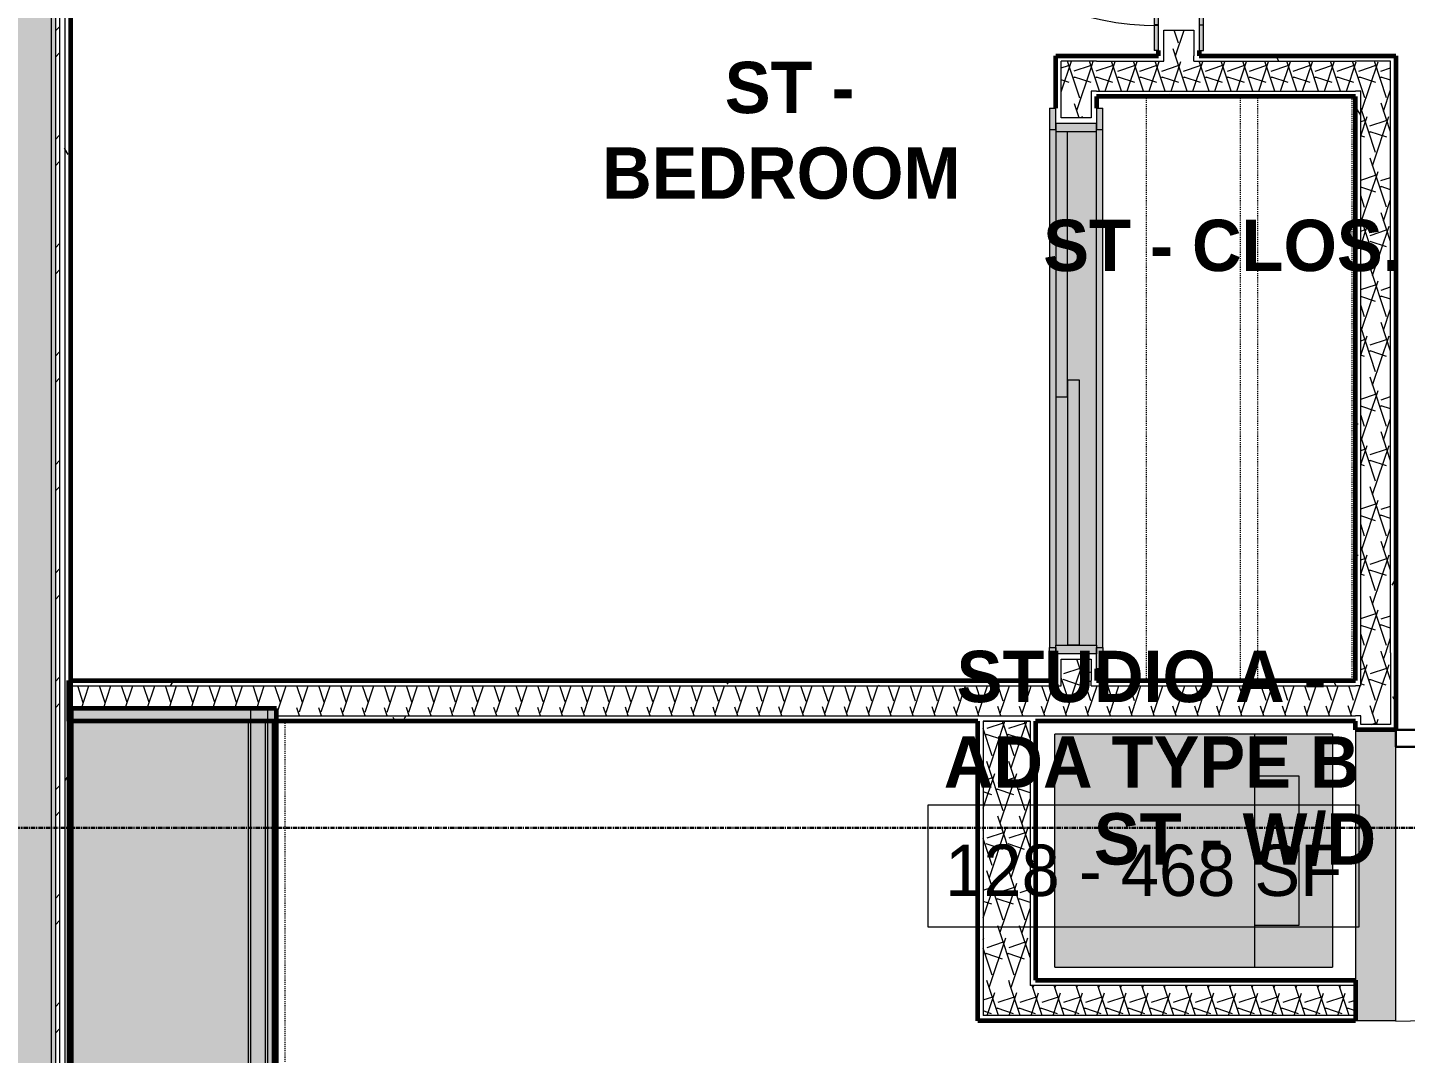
# Model space of a CAD drawing. Header units: inches. Extents: x -4110 to -1807, y 9775 to 11251.
# Drawn here: x -3339.3 to -3178.2, y 10140.8 to 10260.7 of the extents above; entities that cross this region are included whole.
import ezdxf

# ---------------------------------------------------------------- set-up
doc = ezdxf.new("R2010")
doc.units = ezdxf.units.IN
doc.header["$MEASUREMENT"] = 0
doc.linetypes.add('Dash', pattern=[0.25, 0.125, -0.125])
doc.linetypes.add('Grid Line 1_2_', pattern=[0.8749999999999999, 0.4999999999999999, -0.125, 0.125, -0.125])
for name, color, linetype, lineweight in [('0-1', 7, 'Continuous', 5), ('0-2', 7, 'Continuous', 9), ('A-AREA-IDEN', 2, 'Continuous', 9), ('A-DOOR', 31, 'Continuous', 18), ('A-DOOR-3', 7, 'Continuous', 9), ('A-DOOR-4', 50, 'Continuous', 30), ('A-DOOR-FRAM-1', 31, 'Continuous', 18), ('A-DOOR-FRAM-2', 7, 'Continuous', 9), ('A-WALL', 113, 'Continuous', 18), ('A-WALL-1', 8, 'Continuous', 5), ('A-WALL-5', 250, 'Continuous', 60), ('A-WALL-6', 10, 'Continuous', 18), ('A-WALL-PATT-1', 7, 'Continuous', 9), ('A-WALL-PATT-2', 253, 'Continuous', 9), ('A-WALL-PATT-4', 111, 'Continuous', 9), ('I-WALL-4', 2, 'Continuous', 5), ('I-WALL-5', 2, 'Continuous', 60), ('P-SANR-FIXT-1', 135, 'Continuous', 9), ('P-SANR-FIXT-2', 7, 'Continuous', 9), ('Q-CASE-1', 7, 'Continuous', 9), ('Q-CASE-6', 253, 'Continuous', 9), ('Q-CASE-7', 250, 'Continuous', 60), ('Q-CASE-HDLN-1', 7, 'Dash', 9), ('S-GRID-1', 1, 'Grid Line 1_2_', 30)]:
    doc.layers.add(name, color=color, linetype=linetype, lineweight=lineweight)
doc.styles.add('Century Gothic', font='ufonts.com_century-gothic.ttf', dxfattribs={"height": 5.999999999999996})
doc.styles.add('Century Gothic_B', font='GOTHICB.TTF', dxfattribs={"height": 5.999999999999996})
pattern_1 = [(0, (0, 0), (20.48, 5.12), [0.845, -14.515, 0.845, -14.515, -81.92]), (0, (0, 0), (20.48, 5.12), [-30.72, 0.845, -29.875, 0.845, -14.515, -35.84]), (0, (0, 0), (20.48, 5.12), [-76.8, 0.845, -9.395, 0.845, -24.755]), (120, (7.68, 2.56), (-14.67405006737632, 15.1762002695053), [0.8449999999999999, -14.515, 0.8449999999999999, -14.515, -81.91999999999999]), (120, (7.68, 2.56), (-14.67405006737632, 15.1762002695053), [-30.72, 0.8449999999999999, -29.875, 0.8449999999999999, -14.515, -35.84]), (120, (7.68, 2.56), (-14.67405006737632, 15.1762002695053), [-76.79999999999998, 0.8449999999999999, -9.394999999999998, 0.8449999999999999, -24.755]), (240, (10.24, 12.8), (-5.805949932623669, -20.2962002695053), [0.845, -14.515, 0.845, -14.515, -81.92]), (240, (10.24, 12.8), (-5.805949932623669, -20.2962002695053), [-30.72, 0.845, -29.875, 0.845, -14.515, -35.84]), (240, (10.24, 12.8), (-5.805949932623669, -20.2962002695053), [-76.8, 0.845, -9.395, 0.845, -24.755])]
pattern_2 = [(161.57, (0.32, 0.32), (-2.560496184573631, -0.0005373861552858683), [0, -18.214, 2.022, 0]), (18.43, (-0.32, 0.32), (-2.560496184573631, 0.0005373861552860904), [0, -18.214, 2.022, 0]), (108.43, (0.32, 0.32), (1.279220909290681, -6.400876726295667), [6.069999999999999, -14.166]), (71.57, (-0.32, 0.32), (1.279220909290681, 6.400876726295667), [6.07, -14.166])]

# ---------------------------------------------------------------- blocks, each defined once
blk = doc.blocks.new('OD_CW_Base Cabinet - OD_CW_Base Cabinet-3857759-ENLARGED RCP - 1ST FLOOR PLAN - WEST')
at = {"layer": 'Q-CASE-6'}
for points in [[(0.7377049180385596, 24.00000000000341), (0.737704918043505, 2.999999999963165), (163.562704918723, 3.000000000002046), (163.562704918718, 24.00000000004229), (68.13177610582464, 24.00000000001944)], [(0.737704918043505, 0.9999999999646433), (163.5627049187184, 1.000000000003524), (163.5627049187179, 3.000000000002046), (0.7377049180429934, 2.999999999963165)], [(0.7377049180441871, -3.529976311256177e-11), (163.5627049187182, 3.581135388230905e-12), (163.5627049187179, 1.000000000003524), (0.7377049180438461, 0.9999999999646433)]]:
    blk.add_hatch(color=256, dxfattribs=at).paths.add_polyline_path(points, flags=0)
at = {"layer": 'Q-CASE-1'}
for p, q in [((0.7377049180327276, 24.00000000000016), (0.7377049180327573, 2.999999999998593)), ((0.7377049180327276, 24.00000000000016), (163.5627049187069, 24.00000000000039)), ((163.5627049187069, 2.999999999998822), (163.5627049187069, 24.00000000000039)), ((0.7377049180327575, 2.999999999998592), (0.7377049180327603, 1.000000000000143)), ((0.7377049180327573, 2.999999999998592), (163.5627049187069, 2.999999999998822)), ((163.5627049187069, 1.000000000000372), (163.5627049187069, 2.999999999998822)), ((0.7377049180333344, 1.000000000000142), (0.7377049180333358, 1.41886502547095e-13)), ((0.7377049180333344, 1.000000000000142), (163.562704918707, 1.000000000000372)), ((0.7377049180327603, 1.000000000000142), (163.5627049187069, 1.000000000000372)), ((0.7377049180333358, 1.41961309018274e-13), (163.562704918707, 3.719381754466813e-13)), ((163.562704918707, 3.719381754466813e-13), (163.562704918707, 1.000000000000372))]:
    blk.add_line(p, q, dxfattribs=at)
at = {"layer": 'Q-CASE-7'}
for p, q in [((163.562704918707, 24.00000000000016), (0.7377049180327829, 24.00000000000016)), ((0.7377049180327883, 24.00000000000016), (0.7377049180327883, 1.225686219186173e-13)), ((163.562704918707, 1.212363542890671e-13), (163.562704918707, 24.00000000000016)), ((0.7377049180327883, 1.212363542890671e-13), (163.562704918707, 1.212363542890671e-13))]:
    blk.add_line(p, q, dxfattribs=at)
blk = doc.blocks.new('OD_CW_Countertop - OD_CW_Countertop-3858596-ENLARGED RCP - 1ST FLOOR PLAN - WEST')
at = {"layer": 'Q-CASE-HDLN-1'}
for p, q in [((0.7377049180327883, 5.18450615771826e-09), (0.7377049180327883, -0.9999999999998791)), ((0.7377049180327883, -0.9999999999998778), (162.0627049182336, -0.9999999999998778))]:
    blk.add_line(p, q, dxfattribs=at)
blk = doc.blocks.new('SLIDING - FLUSH - SLIDING - FLUSH - 5-0 x 6-8-3203586-ENLARGED RCP - 1ST FLOOR PLAN - WEST')
at = {"layer": 'A-DOOR'}
for points in [[(-30.99999999999568, 3.250000000026034), (-32.7499999999963, 3.250000000026204), (-32.7499999999963, 2.499999999985789), (-30.24999999999636, 2.499999999992269), (-30.24999999999636, 3.249999999983913)], [(-18.23104765144353, 3.250000000030638), (-30.24999999999576, 3.250000000031661), (-30.24999999999576, 2.499999999992269), (30.25000000000446, 2.499999999986812), (30.25000000000446, 3.250000000026204), (-11.22969556632077, 3.250000000029956)], [(31.00000000000523, 3.250000000026204), (30.25000000000386, 3.250000000026375), (30.25000000000386, 2.499999999986812), (32.7500000000038, 2.499999999986641), (32.7500000000038, 3.250000000026204), (31.62500000000355, 3.250000000026204)], [(30.000000000004, 0.4999999999877786), (-0.9999999999962766, 0.4999999999906776), (-0.9999999999963619, -0.8750000000121644), (30.00000000000392, -0.8750000000152339)], [(-18.23104765144447, -0.8750000000106296), (-29.99999999999659, -0.8750000000096064), (-29.99999999999676, -2.250000000013471), (1.000000000003695, -2.2500000000162), (1.000000000003865, -0.8750000000123349), (-13.15977365175618, -0.8750000000111412)], [(-30.99999999999619, -2.250000000013301), (-32.7499999999963, -2.250000000014836), (-32.7499999999963, -3.000000000012278), (-30.24999999999636, -3.000000000012619), (-30.24999999999636, -2.250000000013471)], [(-18.23104765144404, -2.250000000014495), (-30.24999999999576, -2.250000000013471), (-30.24999999999576, -3.000000000012448), (30.25000000000437, -3.000000000017905), (30.25000000000437, -2.250000000018928), (-13.8031330135627, -2.250000000014836)], [(31.62500000000389, -2.250000000013983), (30.25000000000378, -2.250000000018928), (30.25000000000378, -3.000000000015006), (32.75000000000389, -3.000000000012448), (32.75000000000389, -2.250000000013983)]]:
    blk.add_hatch(color=256, dxfattribs=at).paths.add_polyline_path(points, flags=0)
at = {"layer": 'A-DOOR-FRAM-1'}
for points in [[(-29.99999999999624, 2.499999999992269), (-30.99999999999568, 2.499999999992439), (-30.99999999999619, -2.250000000013301), (-29.99999999999676, -2.250000000013471), (-29.99999999999633, 1.641255217917148)], [(30.25000000000386, 2.499999999986812), (30.00000000000426, 2.499999999986812), (30.00000000000375, -2.250000000018928), (31.00000000000471, -2.250000000019099), (31.00000000000523, 2.499999999986641)]]:
    blk.add_hatch(color=256, dxfattribs=at).paths.add_polyline_path(points, flags=0)
h = blk.add_hatch(color=256, dxfattribs=at)
h.paths.add_polyline_path([(-11.58061885459654, 2.499999999990564), (-29.99999999999565, 2.499999999992269), (-29.99999999999599, -0.8750000000096064), (-0.999999999995765, -0.8750000000121644), (-0.9999999999956798, 0.4999999999906776), (30.0000000000046, 0.4999999999877786), (30.00000000000486, 2.499999999986812), (-0.999999999995424, 2.499999999989711)], flags=0)
h.paths.add_polyline_path([(30.00000000000452, -0.8750000000152339), (1.000000000004462, -0.8750000000125054), (1.000000000004291, -2.2500000000162), (30.00000000000434, -2.250000000018928), (30.00000000000443, -1.625000000013017)], flags=0)
at = {"layer": 'A-DOOR-3'}
for p, q in [((-32.75000000000009, 2.500000000038348), (-32.75000000000009, 3.250000000038348)), ((-30.25000000000009, 3.250000000038153), (-32.7500000000001, 3.250000000038137)), ((30.2499999999999, 3.250000000038544), (-30.25000000000009, 3.250000000038349)), ((-30.25000000000009, 3.250000000038348), (-30.25000000000009, 2.500000000038349)), ((30.24999999999991, 2.500000000038544), (30.2499999999999, 3.250000000038544)), ((30.2499999999999, 3.250000000038544), (32.7499999999999, 3.25000000003856)), ((32.7499999999999, 3.25000000003856), (32.7499999999999, 2.50000000003856)), ((-32.75000000000009, 2.500000000038137), (-30.25000000000008, 2.500000000038153)), ((32.7499999999999, 2.50000000003856), (30.2499999999999, 2.500000000038544)), ((29.99999999999989, 0.4999999999999985), (-1.000000000000092, 0.4999999999999985)), ((-1.000000000000095, 0.4999999999999985), (-1.000000000000095, -0.8750000000000002)), ((29.99999999999989, 0.4999999999999985), (29.99999999999989, -0.8750000000000002)), ((0.9999999999999057, -0.8750000000000002), (-30.00000000000012, -0.8750000000000002)), ((-30.00000000000012, -0.8750000000000002), (-30.00000000000012, -2.250000000000026)), ((-1.000000000000095, -0.8750000000000002), (29.99999999999989, -0.8750000000000002)), ((0.9999999999999057, -0.8750000000000002), (0.9999999999999057, -2.250000000000026)), ((-32.75000000000011, -3.000000000000026), (-32.75000000000011, -2.250000000000026)), ((-30.25000000000011, -2.250000000000026), (-32.75000000000011, -2.250000000000026)), ((-32.75000000000011, -3.000000000000027), (-30.25000000000011, -3.000000000000027)), ((-30.25000000000012, -2.250000000000026), (-30.25000000000012, -3.000000000000025)), ((-30.25000000000011, -3.000000000000026), (30.24999999999988, -3.000000000000025)), ((-30.00000000000012, -2.250000000000026), (0.9999999999999057, -2.250000000000026)), ((30.24999999999988, -2.250000000000026), (32.74999999999988, -2.250000000000026)), ((30.24999999999989, -3.000000000000026), (30.24999999999989, -2.250000000000026)), ((32.74999999999988, -3.000000000000026), (30.24999999999988, -3.000000000000026)), ((32.74999999999988, -2.250000000000026), (32.74999999999988, -3.000000000000026))]:
    blk.add_line(p, q, dxfattribs=at)
at = {"layer": 'A-DOOR-FRAM-2'}
for p, q in [((-31.0000000000001, -2.249999999999958), (-31.0000000000001, 2.500000000038503)), ((-30.00000000000008, 2.500000000038503), (-31.0000000000001, 2.500000000038503)), ((29.99999999999988, 2.500000000038503), (-30.00000000000008, 2.500000000038503)), ((-30.00000000000008, 2.500000000038503), (-30.00000000000008, -2.249999999999958)), ((29.99999999999988, -2.249999999999958), (29.99999999999988, 2.500000000038503)), ((29.99999999999988, 2.500000000038503), (30.9999999999999, 2.500000000038503)), ((30.9999999999999, 2.500000000038503), (30.9999999999999, -2.249999999999958)), ((-31.00000000000009, -2.249999999999958), (-30.00000000000009, -2.249999999999958)), ((0.9999999999998951, -2.249999999999958), (29.99999999999988, -2.249999999999958)), ((30.9999999999999, -2.249999999999958), (29.99999999999988, -2.249999999999958))]:
    blk.add_line(p, q, dxfattribs=at)
blk = doc.blocks.new('SWING - SINGLE - FLUSH - SWING - FLUSH - 2-10 x 6-8 - PRIVACY-3983842-ENLARGED RCP - 1ST FLOOR PLAN - WEST')
at = {"layer": 'A-DOOR-FRAM-1'}
for points in [[(-20.00000000000415, 2.375000000013358), (-17.00000000000415, 2.375000000013187), (-17.00000000000415, 2.875000000015631), (-20.00000000000415, 2.875000000015802)], [(-7.964154645845922, 2.375000000015916), (16.99999999999511, 2.37500000001421), (16.99999999999511, 2.875000000013244), (-17.00000000000474, 2.875000000015631), (-17.00000000000474, 2.375000000016598)], [(16.9999999999957, 2.3750000000108), (19.99999999999664, 2.37500000001404), (19.99999999999664, 2.875000000013244), (16.9999999999957, 2.875000000013244)], [(-19.52193356047502, -2.874999999986641), (-17.00000000000449, -2.874999999986641), (-17.00000000000449, -2.374999999984197), (-20.00000000000236, -2.374999999987267), (-20.00000000000236, -2.874999999986641), (-19.79910714286165, -2.874999999986641)], [(-17.00000000000508, -2.874999999986641), (16.99999999999477, -2.874999999989029), (16.99999999999477, -2.374999999989825), (-17.00000000000508, -2.374999999987437)], [(16.99999999999536, -2.874999999989029), (19.99999999999673, -2.874999999986812), (19.99999999999673, -2.374999999986585), (16.99999999999536, -2.374999999986585)]]:
    blk.add_hatch(color=256, dxfattribs=at).paths.add_polyline_path(points, flags=0)
at = {"layer": 'A-DOOR-3'}
blk.add_arc((17.00000000000095, 2.374999999999438), 34.06659275674494, 93.36568699838679, 179.9999999999998, dxfattribs=at)
at = {"layer": 'A-DOOR-4'}
for p, q in [((15, 2.374999999999781), (15, 36.3828335395518)), ((17.00000000000095, 36.3828335395518), (15, 36.3828335395518)), ((17.00000000000095, 2.374999999999781), (17.00000000000095, 36.3828335395518)), ((17.00000000000095, 2.374999999999781), (15, 2.374999999999781))]:
    blk.add_line(p, q, dxfattribs=at)
at = {"layer": 'A-DOOR-FRAM-2'}
for p, q in [((-16.99999999999998, 2.874999999999861), (-19.99999999999934, 2.874999999999855)), ((-19.99999999999934, 2.374999999999855), (-19.99999999999934, 2.874999999999855)), ((-19.99999999999934, 2.374999999999855), (-16.99999999999998, 2.374999999999861)), ((17.00000000000001, 2.874999999999924), (-16.99999999999998, 2.874999999999861)), ((-16.99999999999998, 2.374999999999861), (-16.99999999999998, 2.874999999999861)), ((-16.99999999999998, 2.374999999999861), (17.00000000000001, 2.374999999999924)), ((20.0000000000006, 2.87499999999993), (17.00000000000001, 2.874999999999924)), ((17.00000000000001, 2.374999999999924), (17.00000000000001, 2.874999999999924)), ((17.00000000000001, 2.374999999999924), (20.0000000000006, 2.37499999999993)), ((20.0000000000006, 2.37499999999993), (20.0000000000006, 2.87499999999993)), ((-16.99999999999996, -2.375000000000138), (-19.99999999999936, -2.375000000000144)), ((-19.99999999999936, -2.375000000000144), (-19.99999999999936, -2.875000000000143)), ((-19.99999999999936, -2.875000000000143), (-16.99999999999996, -2.875000000000138)), ((17.00000000000042, -2.375000000000075), (-16.99999999999996, -2.375000000000138)), ((-16.99999999999996, -2.375000000000138), (-16.99999999999996, -2.875000000000138)), ((-16.99999999999996, -2.875000000000138), (17.00000000000042, -2.875000000000075)), ((20.00000000000058, -2.375000000000069), (17.00000000000042, -2.375000000000075)), ((17.00000000000042, -2.375000000000075), (17.00000000000042, -2.875000000000075)), ((17.00000000000042, -2.875000000000075), (20.00000000000058, -2.875000000000069)), ((20.00000000000058, -2.375000000000069), (20.00000000000058, -2.875000000000069))]:
    blk.add_line(p, q, dxfattribs=at)
blk = doc.blocks.new('OD_CW_Closet - OD_CW_Closet-3786599-ENLARGED RCP - 1ST FLOOR PLAN - WEST')
at = {"layer": 'Q-CASE-HDLN-1'}
for p, q in [((0.7377049180327883, -1.239008895481674e-13), (68.9877049180287, -1.239008895481674e-13)), ((0.7377049180327883, -11.00000000000012), (68.9877049180287, -11.00000000000012)), ((0.7377049180327883, -13.00000000000012), (68.9877049180287, -13.00000000000012)), ((68.9877049180287, -24.00000000000016), (0.7377049180327829, -24.00000000000016))]:
    blk.add_line(p, q, dxfattribs=at)
blk = doc.blocks.new('SWING - SINGLE - FLUSH - SWING - OFFSET PIVOT - 34_ x 80_ - DRYWALL FRAME-3983854-ENLARGED RCP - 1ST FLOOR PLAN - WEST')
at = {"layer": 'A-DOOR-3'}
blk.add_arc((17.00000000000095, -2.374999999999438), 34.06659275674494, 179.9999999999998, 266.6343130016129, dxfattribs=at)
at = {"layer": 'A-DOOR-4'}
for p, q in [((15, -2.374999999999781), (15, -36.3828335395518)), ((17.00000000000095, -2.374999999999781), (15, -2.374999999999781)), ((17.00000000000095, -2.374999999999781), (17.00000000000095, -36.3828335395518)), ((17.00000000000095, -36.3828335395518), (15, -36.3828335395518))]:
    blk.add_line(p, q, dxfattribs=at)
blk = doc.blocks.new('Stacked Washer and Dryer - 26_x25_ - Private-1352637-ENLARGED RCP - 1ST FLOOR PLAN - WEST')
at = {"layer": 'P-SANR-FIXT-1'}
blk.add_hatch(color=256, dxfattribs=at).paths.add_polyline_path([(1.210764821735211e-11, 13.62500000000526), (1.125499693443999e-11, -13.62499999999579), (32.43750000001244, -13.6249999999969), (32.43750000001329, 13.62500000000415), (9.933774978825452, 13.62500000000492)], flags=0)
at = {"layer": 'P-SANR-FIXT-2'}
for p, q in [((32.43750000000041, 13.62499999999967), (2.451372438372345e-13, 13.62499999999967)), ((2.478017790963349e-13, -13.62500000000033), (2.478017790963349e-13, 13.62499999999967)), ((23.34375000000077, 13.62499999999893), (23.34375000000077, -13.62500000000107)), ((32.43750000000041, 13.62499999999967), (32.43750000000041, -13.62500000000033)), ((23.34375000000077, 8.750000000000055), (28.53125000000077, 8.750000000000055)), ((28.53125000000077, 8.750000000000055), (28.53125000000077, -8.749999999999943)), ((28.53125000000077, -8.749999999999943), (23.34375000000077, -8.749999999999943)), ((2.478017790963349e-13, -13.62500000000033), (32.43750000000041, -13.62500000000033))]:
    blk.add_line(p, q, dxfattribs=at)
blk = doc.blocks.new('OD_CW_Base Cabinet - OD_CW_Base Cabinet-V4-ENLARGED RCP - 1ST FLOOR PLAN - WEST')
at = {"layer": 'Q-CASE-6'}
for points in [[(0.7377049180433345, 2.999999999989427), (1.362704916951884, 2.999999999989597), (1.362704916950179, 23.72219416467885), (162.6877049180647, 23.72219416469164), (162.6877049180647, 24.00000000001654), (0.7377049180416292, 24.00000000000358), (0.7377049180416292, 23.72219416467868)], [(0.737704918043164, 2.722194164638438), (0.7377049180433345, 0.9999999999909049), (1.362704916951543, 0.9999999999910755), (1.362704916951884, 2.999999999989597), (0.737704918043164, 2.999999999989427)], [(0.7377049180436756, 0.7221941646399158), (0.7377049180530547, -9.208633855450897e-12), (1.362704916951884, -9.038103598868473e-12), (1.362704916951543, 0.9999999999910755), (0.7377049180436756, 0.9999999999909049)]]:
    blk.add_hatch(color=256, dxfattribs=at).paths.add_polyline_path(points, flags=0)
at = {"layer": 'Q-CASE-1'}
for p, q in [((0.7377049180327276, 24.00000000000016), (0.7377049180327573, 2.999999999998593)), ((0.7377049180327276, 24.00000000000016), (162.6877049180539, 24.00000000000039)), ((162.6877049180539, 2.999999999998821), (162.6877049180539, 24.00000000000039)), ((0.7377049180327575, 2.999999999998592), (0.7377049180327603, 1.000000000000142)), ((0.7377049180327573, 2.999999999998592), (162.6877049180539, 2.999999999998821)), ((162.6877049180539, 1.000000000000371), (162.6877049180539, 2.722194164648179)), ((0.7377049180333344, 1.000000000000142), (0.7377049180333358, 1.41886502547095e-13)), ((0.7377049180333344, 1.000000000000142), (162.687704918054, 1.000000000000371)), ((0.7377049180327603, 1.000000000000142), (162.6877049180539, 1.000000000000371)), ((0.7377049180333358, 1.41961309018274e-13), (162.687704918054, 3.707023102031731e-13)), ((162.687704918054, 3.707023102031731e-13), (162.687704918054, 1.000000000000371))]:
    blk.add_line(p, q, dxfattribs=at)
at = {"layer": 'Q-CASE-7'}
for p, q in [((162.687704918054, 24.00000000000016), (0.7377049180327829, 24.00000000000016)), ((0.7377049180327883, 24.00000000000016), (0.7377049180327883, 1.225686219186173e-13)), ((162.687704918054, 1.212363542890671e-13), (162.687704918054, 24.00000000000016)), ((0.7377049180327883, 1.212363542890671e-13), (162.687704918054, 1.212363542890671e-13))]:
    blk.add_line(p, q, dxfattribs=at)
blk = doc.blocks.new('CTR - 1st Phase - Unit Layouts_rvt-1-ENLARGED RCP - 1ST FLOOR PLAN - WEST')
at = {"layer": 'A-WALL-1'}
blk.add_hatch(color=256, dxfattribs=at).paths.add_polyline_path([(-3179.348736677873, 10144.66439610968), (-3179.348736677873, 10178.66439611049), (-3184.098736677886, 10178.66439611049), (-3184.098736677872, 10144.66439610968)], flags=0)
at = {"layer": 'A-WALL-PATT-1'}
h = blk.add_hatch(dxfattribs=at)
h.set_pattern_fill('FP_1', color=256, style=0, pattern_type=2)
h.set_pattern_definition(pattern_1)
h.paths.add_polyline_path([(-3206.47373667902, 10257.41439611041), (-3206.47373667902, 10260.41439611057), (-3204.723736679017, 10260.41439611057), (-3204.723736679017, 10261.03939611057), (-3207.098736679017, 10261.03939611057), (-3207.098736679017, 10257.41439611041)], flags=0)
h.paths.add_polyline_path([(-3206.473736678993, 10295.03939611057), (-3204.723736678996, 10295.03939611057), (-3204.723736678995, 10295.66439611057), (-3206.473736678993, 10295.66439611057), (-3206.473736678993, 10299.28939611061), (-3207.098736679017, 10299.28939611061), (-3207.098736679017, 10295.03939611057)], flags=0)
h.paths.add_polyline_path([(-3207.098736679017, 10302.78939611061), (-3206.473736678993, 10302.81817900535), (-3206.473736678993, 10306.41439611059), (-3204.72373667899, 10306.41439611059), (-3204.72373667899, 10307.03939611059), (-3207.098736678986, 10307.03939611059), (-3207.098736678994, 10303.41439611061)], flags=0)
h.paths.add_polyline_path([(-3207.09873667899, 10341.03939611059), (-3204.723736678961, 10341.03939611059), (-3204.723736678961, 10341.66439611059), (-3206.47373667897, 10341.66439611059), (-3206.478326470959, 10356.03480631355), (-3207.098736673727, 10355.41439611079), (-3207.09873667899, 10341.66439611059)], flags=0)
h = blk.add_hatch(dxfattribs=at)
h.set_pattern_fill('FP_1', color=256, style=0, pattern_type=2)
h.set_pattern_definition(pattern_1)
h.paths.add_polyline_path([(-3202.348736678997, 10257.41439611041), (-3202.348736678997, 10261.03939611057), (-3204.723736679017, 10261.03939611057), (-3204.723736679017, 10260.41439611057), (-3202.97373667902, 10260.41439611057), (-3202.97373667902, 10257.41439611041)], flags=0)
h.paths.add_polyline_path([(-3202.348736678997, 10295.03939611057), (-3202.348736678997, 10307.03939611059), (-3204.72373667899, 10307.03939611059), (-3204.72373667899, 10306.41439611059), (-3202.97373667899, 10306.41439611059), (-3202.97373667899, 10295.66439611057), (-3204.723736678995, 10295.66439611057), (-3204.723736678996, 10295.03939611057), (-3202.370288403147, 10295.03939611057)], flags=0)
h.paths.add_polyline_path([(-3202.97373667897, 10341.03939611059), (-3202.34873667897, 10341.03939611059), (-3202.348736678961, 10356.03480631355), (-3202.97373667897, 10356.03480631355), (-3202.97373667897, 10341.66439611059), (-3204.723736678961, 10341.66439611059), (-3204.723736678961, 10341.03939611059)], flags=0)
h = blk.add_hatch(dxfattribs=at)
h.set_pattern_fill('FP_1', color=256, style=0, pattern_type=2)
h.set_pattern_definition(pattern_1)
h.paths.add_polyline_path([(-3179.973736678589, 10256.7893961104), (-3179.979387297972, 10257.4143961104), (-3202.97373667902, 10257.41439611041), (-3202.97373667902, 10256.78939611041), (-3183.473736678591, 10256.7893961104)], flags=0)
h.paths.add_polyline_path([(-3214.34873667859, 10256.78939611041), (-3206.47373667902, 10256.78939611041), (-3206.47373667902, 10257.41439611041), (-3218.473736678587, 10257.41439611041), (-3218.473736678593, 10256.78939611041), (-3214.973736678589, 10256.78939611041)], flags=0)
h = blk.add_hatch(dxfattribs=at)
h.set_pattern_fill('FP_1', color=256, style=0, pattern_type=2)
h.set_pattern_definition(pattern_1)
h.paths.add_polyline_path([(-3179.34873667859, 10187.65980631329), (-3179.34873667859, 10257.4143961104), (-3179.973736678589, 10257.4143961104), (-3179.973736678589, 10187.65980631329)], flags=0)
h = blk.add_hatch(dxfattribs=at)
h.set_pattern_fill('FP_1', color=256, style=0, pattern_type=2)
h.set_pattern_definition(pattern_1)
h.paths.add_polyline_path([(-3185.100729106988, 10252.6643961104), (-3184.098736678591, 10252.6643961104), (-3184.098736678591, 10253.2893961104), (-3214.34873667859, 10253.2893961104), (-3214.34873667859, 10252.6643961104), (-3201.940627958343, 10252.6643961104)], flags=0)
h = blk.add_hatch(dxfattribs=at)
h.set_pattern_fill('FP_1', color=256, style=0, pattern_type=2)
h.set_pattern_definition(pattern_1)
h.paths.add_polyline_path([(-3183.473736678617, 10187.65980631329), (-3183.473736678591, 10253.2893961104), (-3184.098736678591, 10253.2893961104), (-3184.098736678591, 10187.65980631329)], flags=0)
h = blk.add_hatch(dxfattribs=at)
h.set_pattern_fill('FP_1', color=256, style=0, pattern_type=2)
h.set_pattern_definition(pattern_1)
h.paths.add_polyline_path([(-3179.973736678589, 10178.66439611049), (-3179.34873667859, 10178.66439611049), (-3179.34873667859, 10187.65980631313), (-3179.973736677887, 10187.65980631313), (-3179.973736678589, 10179.28939611049), (-3181.723736677889, 10179.28939611049), (-3181.723736677889, 10178.66439611049), (-3181.480681122338, 10178.66439611049)], flags=0)
h = blk.add_hatch(dxfattribs=at)
h.set_pattern_fill('FP_1', color=256, style=0, pattern_type=2)
h.set_pattern_definition(pattern_1)
h.paths.add_polyline_path([(-3221.473736682429, 10183.78939611061), (-3221.473736682429, 10184.41439611061), (-3334.286236679707, 10184.41335328533), (-3334.286236679707, 10183.78939611069), (-3222.098736682428, 10183.78939611069)], flags=0)
h = blk.add_hatch(dxfattribs=at)
h.set_pattern_fill('FP_1', color=256, style=0, pattern_type=2)
h.set_pattern_definition(pattern_1)
h.paths.add_polyline_path([(-3221.473736682429, 10183.78939611061), (-3218.473736678646, 10183.78939611063), (-3218.473736678646, 10184.41439611063), (-3221.473736682429, 10184.41439611064)], flags=0)
h.paths.add_polyline_path([(-3185.100729106988, 10183.78939611063), (-3184.098736678591, 10183.78939611063), (-3184.098736678591, 10184.41439611063), (-3214.973736678645, 10184.41439611063), (-3214.973736678645, 10183.78939611063), (-3186.786236680033, 10183.78939611063)], flags=0)
h = blk.add_hatch(dxfattribs=at)
h.set_pattern_fill('FP_1', color=256, style=0, pattern_type=2)
h.set_pattern_definition(pattern_1)
h.paths.add_polyline_path([(-3286.140122215121, 10179.66439611061), (-3221.473736682429, 10179.66439611062), (-3221.473736682429, 10180.28939611061), (-3310.195930844038, 10180.28939611061), (-3310.195930844038, 10179.66439611062)], flags=0)
h.paths.add_polyline_path([(-3334.195930844077, 10179.66439611069), (-3334.195930844077, 10180.28939611068), (-3334.286236679707, 10180.28939611068), (-3334.286236679707, 10179.66439611069)], flags=0)
h = blk.add_hatch(dxfattribs=at)
h.set_pattern_fill('FP_1', color=256, style=0, pattern_type=2)
h.set_pattern_definition(pattern_1)
h.paths.add_polyline_path([(-3227.598736682442, 10145.28939610968), (-3227.598736682442, 10179.66439611061), (-3228.223736682429, 10179.66439611061), (-3228.223736682444, 10145.28939610968)], flags=0)
h = blk.add_hatch(dxfattribs=at)
h.set_pattern_fill('FP_1', color=256, style=0, pattern_type=2)
h.set_pattern_definition(pattern_1)
h.paths.add_polyline_path([(-3221.473736682439, 10149.41439610968), (-3221.473736682426, 10179.66439611062), (-3222.098736682428, 10179.66439611062), (-3222.098736682429, 10149.41439610968)], flags=0)
h = blk.add_hatch(dxfattribs=at)
h.set_pattern_fill('FP_1', color=256, style=0, pattern_type=2)
h.set_pattern_definition(pattern_1)
h.paths.add_polyline_path([(-3185.100729106988, 10179.66439611061), (-3184.098736677886, 10179.66439611061), (-3184.098736677886, 10180.28939611061), (-3221.473736682429, 10180.28939611061), (-3221.473736682429, 10179.66439611062), (-3186.786236680033, 10179.66439611061)], flags=0)
at = {"layer": 'A-WALL-PATT-2'}
h = blk.add_hatch(dxfattribs=at)
h.set_pattern_fill('FP_2', color=256, style=0, pattern_type=2)
h.set_pattern_definition(pattern_2)
h.paths.add_polyline_path([(-3206.47373667902, 10256.78939611041), (-3202.97373667902, 10256.78939611041), (-3202.97373667902, 10260.41439611057), (-3206.47373667902, 10260.41439611057), (-3206.47373667902, 10257.41439611041)], flags=0)
h.paths.add_polyline_path([(-3204.723736678995, 10295.66439611057), (-3202.97373667899, 10295.66439611057), (-3202.97373667899, 10306.41439611059), (-3206.473736678993, 10306.41439611059), (-3206.473736678993, 10295.66439611057)], flags=0)
h.paths.add_polyline_path([(-3206.47373667897, 10341.66439611059), (-3202.97373667897, 10341.66439611059), (-3202.97373667897, 10356.03480631355), (-3206.473736673728, 10356.03480631355), (-3206.473736673728, 10352.66648998799)], flags=0)
h = blk.add_hatch(dxfattribs=at)
h.set_pattern_fill('FP_2', color=256, style=0, pattern_type=2)
h.set_pattern_definition(pattern_2)
h.paths.add_polyline_path([(-3214.973736678645, 10183.78939611063), (-3214.973736678645, 10186.91439611055), (-3218.473736678644, 10186.91439611055), (-3218.473736678646, 10183.78939611063), (-3216.723736678643, 10183.78939611063)], flags=0)
h.paths.add_polyline_path([(-3216.723736678591, 10250.16439611055), (-3214.973736678589, 10250.16439611055), (-3214.973736678589, 10256.78939611041), (-3218.473736678583, 10256.78939611041), (-3218.473736678593, 10250.16439611055)], flags=0)
h = blk.add_hatch(dxfattribs=at)
h.set_pattern_fill('FP_2', color=256, style=0, pattern_type=2)
h.set_pattern_definition(pattern_2)
h.paths.add_polyline_path([(-3184.098736678591, 10253.2893961104), (-3183.473736678591, 10253.2893961104), (-3183.473736678591, 10256.78939611041), (-3214.973736678589, 10256.78939611041), (-3214.973736678589, 10253.28939611041), (-3185.100729106988, 10253.2893961104)], flags=0)
h = blk.add_hatch(dxfattribs=at)
h.set_pattern_fill('FP_2', color=256, style=0, pattern_type=2)
h.set_pattern_definition(pattern_2)
h.paths.add_polyline_path([(-3181.723736677889, 10187.65980631329), (-3179.973736678589, 10187.65980631329), (-3179.973736678589, 10256.7893961104), (-3183.473736678591, 10256.7893961104), (-3183.473736678591, 10187.65980631329)], flags=0)
h = blk.add_hatch(dxfattribs=at)
h.set_pattern_fill('FP_2', color=256, style=0, pattern_type=2)
h.set_pattern_definition(pattern_2)
h.paths.add_polyline_path([(-3179.973736678589, 10179.28939611049), (-3179.973736678589, 10187.65980631313), (-3183.473736677889, 10187.65980631313), (-3183.473736677889, 10179.28939611049), (-3181.723736677889, 10179.28939611049)], flags=0)
h = blk.add_hatch(dxfattribs=at)
h.set_pattern_fill('FP_2', color=256, style=0, pattern_type=2)
h.set_pattern_definition(pattern_2)
h.paths.add_polyline_path([(-3334.286236679707, 10180.28939611068), (-3334.195930844077, 10180.28939611068), (-3334.195930844077, 10181.1643961101), (-3310.195930844038, 10181.16439611009), (-3310.195930844038, 10180.28939611068), (-3222.098736682428, 10180.28939611068), (-3222.098736682428, 10183.78939611069), (-3334.473736678907, 10183.78939611069), (-3334.286236679707, 10183.70539611105)], flags=0)
h = blk.add_hatch(dxfattribs=at)
h.set_pattern_fill('FP_2', color=256, style=0, pattern_type=2)
h.set_pattern_definition(pattern_2)
h.paths.add_polyline_path([(-3218.780526809699, 10180.28939611061), (-3183.473736678591, 10180.28939611061), (-3183.473736678591, 10183.78939611063), (-3222.098736682428, 10183.78939611061), (-3222.098736682428, 10180.28939611068), (-3219.098736678642, 10180.28939611061)], flags=0)
h = blk.add_hatch(dxfattribs=at)
h.set_pattern_fill('FP_2', color=256, style=0, pattern_type=2)
h.set_pattern_definition(pattern_2)
h.paths.add_polyline_path([(-3222.098736682429, 10148.78939610968), (-3222.098736682428, 10179.66439611062), (-3227.598736682442, 10179.66439611062), (-3227.585823459302, 10148.78939610968)], flags=0)
h = blk.add_hatch(dxfattribs=at)
h.set_pattern_fill('FP_2', color=256, style=0, pattern_type=2)
h.set_pattern_definition(pattern_2)
h.paths.add_polyline_path([(-3186.786236680033, 10145.28939610968), (-3184.098736677872, 10145.28939610968), (-3184.098736677872, 10148.78939610968), (-3227.598736682442, 10148.78939610968), (-3227.598736682442, 10145.28939610968), (-3212.723736680036, 10145.28939610968)], flags=0)
at = {"layer": 'A-WALL-5'}
for p, q in [((-3219.098736678588, 10251.28939611054), (-3219.098736678583, 10257.4143961104)), ((-3219.098736678583, 10257.4143961104), (-3218.473736678583, 10257.4143961104)), ((-3218.473736678583, 10257.4143961104), (-3214.348736678583, 10257.4143961104)), ((-3214.348736678583, 10257.4143961104), (-3207.098736679015, 10257.41439611039)), ((-3207.098736679015, 10257.4143961104), (-3207.098736679015, 10258.03939611056)), ((-3202.348736679015, 10258.03939611055), (-3202.348736679015, 10257.41439611039)), ((-3202.348736679015, 10257.41439611039), (-3184.098736678586, 10257.41439611039)), ((-3184.098736678586, 10257.41439611039), (-3179.973736678586, 10257.41439611039)), ((-3179.973736678586, 10257.41439611039), (-3179.348736678586, 10257.41439611039)), ((-3179.348736678586, 10257.41439611039), (-3179.348736678613, 10187.65980631328)), ((-3214.348736678587, 10252.6643961104), (-3214.348736678588, 10251.28939611053)), ((-3184.098736678588, 10252.66439611039), (-3214.348736678586, 10252.6643961104)), ((-3184.098736678613, 10187.65980631328), (-3184.098736678588, 10252.66439611039)), ((-3184.098736677885, 10184.4143961106), (-3184.098736677886, 10187.65980631312)), ((-3179.348736677886, 10187.65980631312), (-3179.348736677883, 10178.66439611047)), ((-3334.473736678906, 10179.66439611068), (-3334.473736678902, 10184.41439611068)), ((-3334.473736678902, 10184.41439611068), (-3221.473736682423, 10184.4143961106)), ((-3221.473736682423, 10184.41439611062), (-3219.098736678641, 10184.41439611062)), ((-3219.098736678641, 10184.41439611062), (-3219.098736678639, 10185.78939611054)), ((-3214.348736678639, 10185.78939611053), (-3214.348736678641, 10184.41439611062)), ((-3214.348736678641, 10184.41439611062), (-3184.098736677885, 10184.4143961106)), ((-3228.223736682426, 10179.66439611061), (-3310.195930844035, 10179.66439611066)), ((-3228.223736682438, 10149.41439610967), (-3228.223736682425, 10179.66439611061)), ((-3221.473736682425, 10179.6643961106), (-3221.473736682438, 10149.41439610967)), ((-3184.098736677883, 10179.6643961106), (-3221.473736682425, 10179.66439611062)), ((-3184.098736677883, 10178.66439611047), (-3184.098736677883, 10179.6643961106)), ((-3179.348736677883, 10178.66439611047), (-3184.098736677883, 10178.66439611047)), ((-3228.22373668244, 10145.28939610967), (-3228.223736682438, 10149.41439610967)), ((-3221.473736682438, 10149.41439610967), (-3184.09873667787, 10149.41439610967)), ((-3184.09873667787, 10149.41439610967), (-3184.098736677868, 10144.66439610966)), ((-3228.22373668244, 10144.66439610967), (-3228.22373668244, 10145.28939610967)), ((-3184.098736677868, 10144.66439610966), (-3228.22373668244, 10144.66439610967))]:
    blk.add_line(p, q, dxfattribs=at)
at = {"layer": 'A-WALL-6'}
for p, q in [((-3206.473736679016, 10257.4143961104), (-3206.473736679014, 10260.41439611056)), ((-3206.473736679014, 10260.41439611056), (-3204.723736679014, 10260.41439611056)), ((-3204.723736679014, 10260.41439611056), (-3202.973736679014, 10260.41439611055)), ((-3202.973736679014, 10260.41439611055), (-3202.973736679016, 10257.41439611039)), ((-3218.473736678588, 10250.16439611054), (-3218.473736678583, 10256.7893961104)), ((-3214.973736678583, 10256.7893961104), (-3218.473736678583, 10256.7893961104)), ((-3214.348736678583, 10256.7893961104), (-3214.973736678583, 10256.7893961104)), ((-3214.348736678583, 10256.7893961104), (-3206.473736679016, 10256.78939611039)), ((-3206.473736679016, 10256.78939611039), (-3206.473736679016, 10257.41439611039)), ((-3202.973736679016, 10256.78939611039), (-3202.973736679015, 10257.41439611039)), ((-3202.973736679016, 10256.78939611039), (-3184.098736678586, 10256.78939611039)), ((-3183.473736678587, 10256.78939611039), (-3184.098736678586, 10256.78939611039)), ((-3179.973736678586, 10256.78939611038), (-3183.473736678587, 10256.78939611039)), ((-3179.973736678613, 10187.65980631328), (-3179.973736678586, 10256.78939611038)), ((-3214.973736678586, 10253.2893961104), (-3214.973736678588, 10250.16439611053)), ((-3214.348736678586, 10253.2893961104), (-3214.973736678586, 10253.2893961104)), ((-3214.348736678586, 10253.2893961104), (-3184.098736678588, 10253.28939611039)), ((-3183.473736678588, 10253.28939611039), (-3184.098736678588, 10253.28939611039)), ((-3183.473736678613, 10187.65980631328), (-3183.473736678588, 10253.28939611039)), ((-3216.723736678588, 10250.16439611053), (-3218.473736678588, 10250.16439611054)), ((-3214.973736678588, 10250.16439611053), (-3216.723736678588, 10250.16439611053)), ((-3183.473736677885, 10183.7893961106), (-3183.473736677887, 10187.65980631312)), ((-3179.973736677887, 10187.65980631312), (-3179.973736677883, 10179.28939611047)), ((-3218.473736678641, 10184.41439611062), (-3218.473736678639, 10186.91439611053)), ((-3218.473736678639, 10186.91439611053), (-3216.723736678639, 10186.91439611053)), ((-3216.723736678639, 10186.91439611053), (-3214.973736678638, 10186.91439611053)), ((-3214.973736678638, 10186.91439611053), (-3214.973736678641, 10184.41439611062)), ((-3218.473736678642, 10183.78939611062), (-3218.473736678641, 10184.41439611062)), ((-3214.973736678641, 10183.78939611062), (-3214.973736678641, 10184.41439611062)), ((-3334.473736678903, 10183.78939611068), (-3222.098736682424, 10183.7893961106)), ((-3222.098736682424, 10183.7893961106), (-3221.473736682423, 10183.7893961106)), ((-3222.098736682423, 10183.78939611062), (-3221.473736682423, 10183.78939611062)), ((-3221.473736682423, 10183.78939611062), (-3218.473736678642, 10183.78939611062)), ((-3214.973736678641, 10183.78939611062), (-3184.098736677885, 10183.7893961106)), ((-3183.473736677885, 10183.7893961106), (-3184.098736677884, 10183.7893961106)), ((-3334.473736678905, 10180.28939611068), (-3334.195930844034, 10180.28939611068)), ((-3310.195930844034, 10180.28939611066), (-3222.098736682425, 10180.2893961106)), ((-3222.098736682425, 10179.6643961106), (-3227.598736682426, 10179.6643961106)), ((-3227.598736682426, 10179.66439611061), (-3227.598736682439, 10149.41439610967)), ((-3227.598736682426, 10179.66439611061), (-3222.098736682425, 10179.6643961106)), ((-3222.098736682425, 10180.2893961106), (-3221.473736682425, 10180.2893961106)), ((-3222.098736682424, 10180.28939611062), (-3221.473736682425, 10180.28939611062)), ((-3222.098736682425, 10179.6643961106), (-3222.098736682438, 10149.41439610967)), ((-3221.473736682425, 10180.28939611062), (-3184.098736677883, 10180.2893961106)), ((-3183.473736677883, 10180.2893961106), (-3184.098736677883, 10180.2893961106)), ((-3183.473736677884, 10179.28939611047), (-3183.473736677884, 10180.2893961106)), ((-3184.098736677883, 10178.66439611047), (-3184.09873667787, 10149.41439610966)), ((-3181.723736677882, 10179.28939611047), (-3183.473736677884, 10179.28939611047)), ((-3179.973736677883, 10179.28939611047), (-3181.723736677882, 10179.28939611047)), ((-3179.348736677868, 10144.66439610966), (-3179.348736677883, 10178.66439611047)), ((-3227.598736682438, 10149.41439610967), (-3227.598736682438, 10148.78939610967)), ((-3222.098736682439, 10149.41439610967), (-3222.098736682439, 10148.78939610967)), ((-3227.598736682438, 10148.78939610967), (-3227.598736682441, 10145.28939610967)), ((-3184.098736677869, 10148.78939610966), (-3222.098736682439, 10148.78939610967)), ((-3184.098736677868, 10145.28939610967), (-3227.598736682441, 10145.28939610967)), ((-3179.348736677869, 10144.66439610966), (-3184.098736677868, 10144.66439610966))]:
    blk.add_line(p, q, dxfattribs=at)
at = {"layer": '0-2'}
for name, p, rotation in [('SWING - SINGLE - FLUSH - SWING - FLUSH - 2-10 x 6-8 - PRIVACY-3983842-ENLARGED RCP - 1ST FLOOR PLAN - WEST', (-3204.723736679004, 10278.03939611055), 89.99999999996638), ('OD_CW_Closet - OD_CW_Closet-3786599-ENLARGED RCP - 1ST FLOOR PLAN - WEST', (-3208.512411813478, 10183.67669119256), 89.99999999997834), ('SLIDING - FLUSH - SLIDING - FLUSH - 5-0 x 6-8-3203586-ENLARGED RCP - 1ST FLOOR PLAN - WEST', (-3216.848736678774, 10218.53939611053), 269.9999999999536), ('OD_CW_Base Cabinet - OD_CW_Base Cabinet-3857759-ENLARGED RCP - 1ST FLOOR PLAN - WEST', (-3310.195930844073, 10017.60169119137), 89.99999999998634), ('OD_CW_Base Cabinet - OD_CW_Base Cabinet-V4-ENLARGED RCP - 1ST FLOOR PLAN - WEST', (-3310.473736679397, 10016.97669119247), 89.99999999999541), ('OD_CW_Countertop - OD_CW_Countertop-3858596-ENLARGED RCP - 1ST FLOOR PLAN - WEST', (-3310.195930838865, 10017.60169119239), 90.00000000181076), ('SWING - SINGLE - FLUSH - SWING - OFFSET PIVOT - 34_ x 80_ - DRYWALL FRAME-3983854-ENLARGED RCP - 1ST FLOOR PLAN - WEST', (-3181.723736677875, 10161.66439611047), 90.00000000002494)]:
    blk.add_blockref(name, p, dxfattribs=dict(at, rotation=rotation))
blk.add_blockref('Stacked Washer and Dryer - 26_x25_ - Private-1352637-ENLARGED RCP - 1ST FLOOR PLAN - WEST', (-3219.223736680032, 10164.53939611024), dxfattribs=at)
blk = doc.blocks.new('CTR - 1st Phase - Structure_rvt-1-ENLARGED RCP - 1ST FLOOR PLAN - WEST')
at = {"layer": 'S-GRID-1'}
blk.add_line((-1807.144791239921, 10167.18939611053), (-4076.950002061649, 10167.18939611053), dxfattribs=at)

msp = doc.modelspace()

# ---------------------------------------------------------------- hatches: boundary and pattern name
at = {"layer": 'A-WALL-PATT-4'}
h = msp.add_hatch(dxfattribs=at)
h.set_pattern_fill('FP_2', color=256, style=0, pattern_type=2)
h.set_pattern_definition(pattern_2)
h.paths.add_polyline_path([(-3336.536236679718, 10017.08939611052), (-3336.536236679709, 10374.03939611048), (-3342.036236679718, 10374.03939611048), (-3342.036236679718, 10017.08939611052)], flags=0)
h = msp.add_hatch(dxfattribs=at)
h.set_pattern_fill('FP_3', color=256, style=0, pattern_type=2)
h.set_pattern_definition([(45, (0, 0), (-6.335676759431466, 6.335676759431466), []), (45, (0, 9.6), (-6.335676759431466, 6.335676759431466), [])])
h.paths.add_polyline_path([(-3336.036236679709, 10017.08939611052), (-3335.536236679719, 10017.08939611052), (-3335.536236679731, 10374.03939611048), (-3336.036236679733, 10374.03939611048), (-3336.036236679709, 10085.7334672972)], flags=0)
h = msp.add_hatch(dxfattribs=at)
h.set_pattern_fill('FP_1', color=256, style=0, pattern_type=2)
h.set_pattern_definition(pattern_1)
h.paths.add_polyline_path([(-3335.536236679719, 10017.08939611052), (-3334.911236679708, 10017.08939611052), (-3334.911236679708, 10374.03939611048), (-3335.536236679731, 10374.03939611048), (-3335.536236679719, 10085.7334672972)], flags=0)
h = msp.add_hatch(dxfattribs=at)
h.set_pattern_fill('FP_1', color=256, style=0, pattern_type=2)
h.set_pattern_definition(pattern_1)
h.paths.add_polyline_path([(-3334.286236679707, 10017.08939611052), (-3334.286236679707, 10017.71439611051), (-3334.473736679401, 10017.71439611051), (-3334.473736678907, 10179.66439611053), (-3334.286236679707, 10179.66439611053), (-3334.286236679707, 10183.73263935417), (-3334.473736678907, 10183.78939611069), (-3334.286236679707, 10183.78939611069), (-3334.286236680252, 10373.41439611048), (-3334.911236679708, 10373.41439611048), (-3334.911236679708, 10017.08939611052), (-3334.473736679401, 10017.08939611052)], flags=0)
at = {"layer": 'I-WALL-4'}
msp.add_hatch(color=256, dxfattribs=at).paths.add_polyline_path([(-3336.536236679718, 10017.08939611052), (-3336.036236679709, 10017.08939611052), (-3336.036236679733, 10374.03939611048), (-3336.536236679709, 10374.03939611048), (-3336.536236679718, 10085.7334672972)], flags=0)

# ---------------------------------------------------------------- linework, layer by layer
at = {"layer": 'A-AREA-IDEN', "flags": 128}
msp.add_lwpolyline([(-3234.03360045075, 10169.91090691478), (-3183.696592576734, 10169.91090691478), (-3183.696592576734, 10155.58019825336), (-3234.03360045075, 10155.58019825336)], close=True, dxfattribs=at)
at = {"layer": 'A-WALL'}
for p, q in [((-3336.536236679704, 10374.03939611047), (-3336.536236679714, 10017.08939611051)), ((-3336.036236679704, 10374.03939611047), (-3336.036236679714, 10017.08939611051)), ((-3335.536236679705, 10374.03939611046), (-3335.536236679715, 10017.08939611051)), ((-3334.911236679704, 10374.03939611047), (-3334.911236679714, 10017.08939611051))]:
    msp.add_line(p, q, dxfattribs=at)
at = {"layer": 'I-WALL-5'}
msp.add_line((-3334.286236679705, 10334.6643961106), (-3334.286236679709, 10179.66439611052), dxfattribs=at)

# ---------------------------------------------------------------- block references
at = {"layer": '0-1'}
for name in ['CTR - 1st Phase - Structure_rvt-1-ENLARGED RCP - 1ST FLOOR PLAN - WEST', 'CTR - 1st Phase - Unit Layouts_rvt-1-ENLARGED RCP - 1ST FLOOR PLAN - WEST']:
    msp.add_blockref(name, (0, 0), dxfattribs=at)

# ---------------------------------------------------------------- texts
at = {"layer": 'A-AREA-IDEN', "char_height": 5.999999999999996, "attachment_point": 1}
for s, insert, width, style in [('ST -', (-3257.798543842428, 10256.72557300405), 16.76599999999999, 'Century Gothic_B'), ('BEDROOM', (-3272.131877175762, 10246.72557300405), 51.50999999999996, 'Century Gothic_B'), ('ST - CLOS.', (-3220.574825039305, 10238.27055666389), 49.08599999999996, 'Century Gothic_B'), ('STUDIO A -', (-3230.697379978309, 10187.89282272409), 52.72199999999995, 'Century Gothic_B'), ('ADA TYPE B', (-3232.197379978309, 10177.89282272409), 56.35799999999995, 'Century Gothic_B'), ('ST - W/D', (-3214.654963220124, 10168.91288480385), 40.80399999999997, 'Century Gothic_B'), ('128 - 468 SF', (-3232.03360045075, 10165.24424024811), 55.95399999999995, 'Century Gothic')]:
    msp.add_mtext(s, dxfattribs=dict(at, insert=insert, width=width, style=style))

doc.saveas('drawing.dxf')
